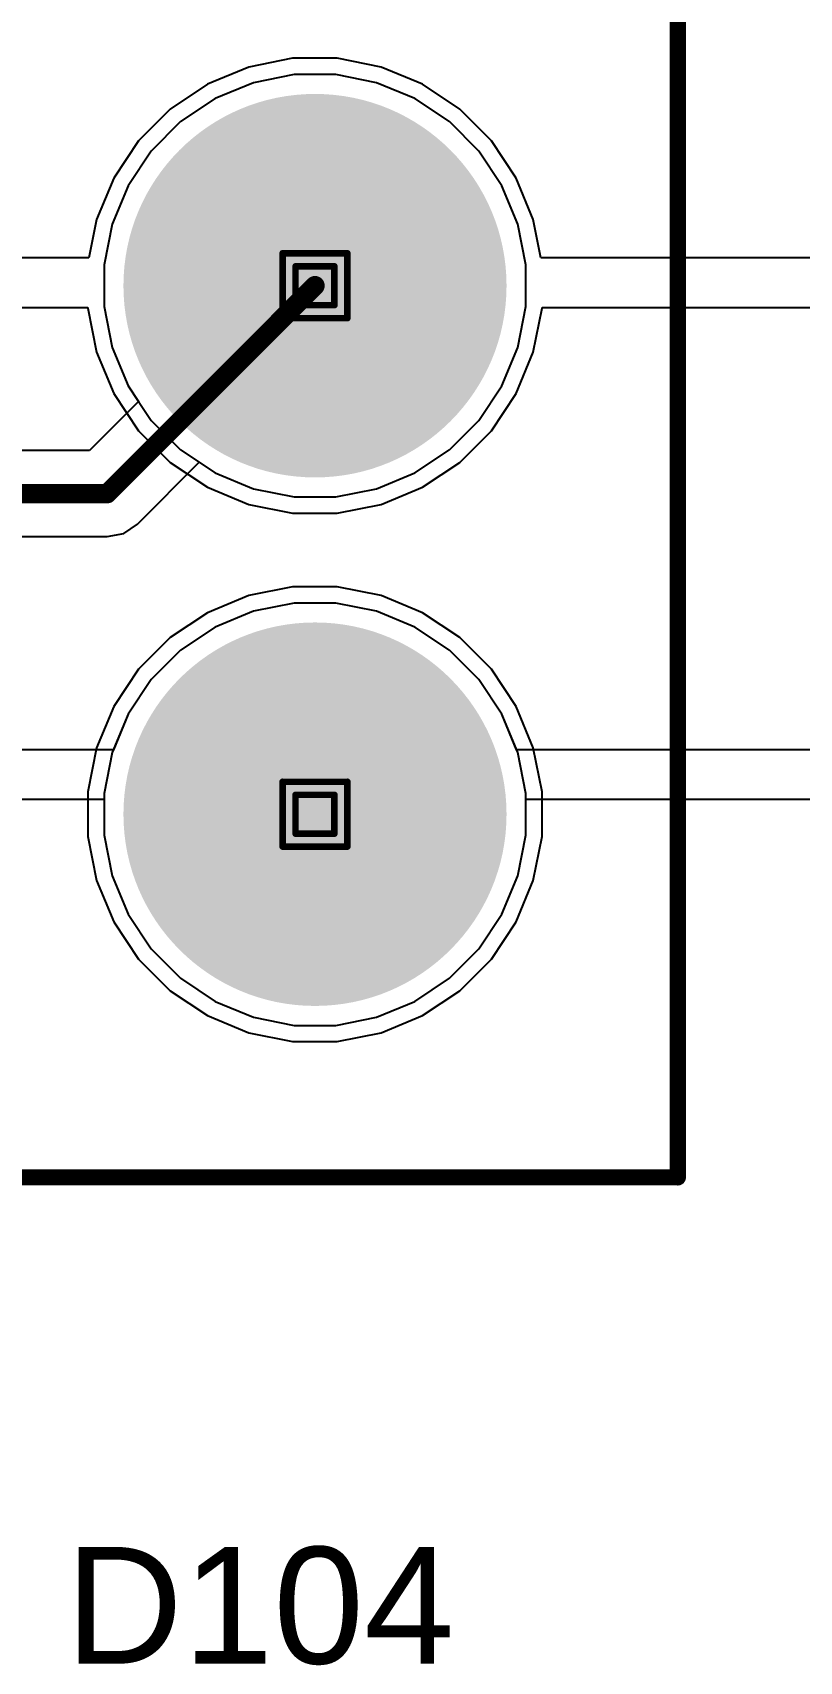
# Model space of a CAD drawing. Header units: inches. Extents: x 0 to 5379, y 0 to 5429.
# Drawn here: x 105.82 to 111.83, y 200 to 212.76 of the extents above; entities that cross this region are included whole.
import ezdxf

# ---------------------------------------------------------------- set-up
doc = ezdxf.new("R2010")
doc.units = ezdxf.units.IN
for name, color, linetype in [('Bottom Layer', 5, 'Continuous'), ('Bottom Solder', 6, 'Continuous'), ('Drill Drawing', 1, 'Continuous'), ('GND01', 16, 'Continuous'), ('GND02', 76, 'Continuous'), ('Multi-Layer', 9, 'Continuous'), ('Pad Holes', 156, 'Continuous'), ('PWR', 156, 'Continuous'), ('SIG 01', 90, 'Continuous'), ('Top Layer', 1, 'Continuous'), ('Top Overlay', 2, 'Continuous'), ('Top Solder', 216, 'Continuous')]:
    doc.layers.add(name, color=color, linetype=linetype)
doc.styles.add('Arial', font='', dxfattribs={"height": 0.2})
doc.styles.get('Arial').set_extended_font_data('Arial')

# ---------------------------------------------------------------- blocks, each defined once
blk = doc.blocks.new('1_770182_0_795')
at = {"layer": 'Bottom Layer'}
h = blk.add_hatch(color=5, dxfattribs=at)
edge = h.paths.add_edge_path()
edge.add_arc((-6.365, 4.14), 1.4, 0, 360)
h = blk.add_hatch(color=5, dxfattribs=at)
edge = h.paths.add_edge_path()
edge.add_arc((-6.365, 0), 1.4, 0, 360)
at = {"layer": 'Bottom Solder'}
h = blk.add_hatch(color=6, dxfattribs=at)
edge = h.paths.add_edge_path()
edge.add_arc((-6.365, 4.14), 1.502, 0, 360)
h = blk.add_hatch(color=6, dxfattribs=at)
edge = h.paths.add_edge_path()
edge.add_arc((-6.365, 0), 1.502, 0, 360)
at = {"layer": 'GND01'}
h = blk.add_hatch(color=16, dxfattribs=at)
edge = h.paths.add_edge_path()
edge.add_arc((-6.365, 4.14), 1.4, 0, 360)
h = blk.add_hatch(color=16, dxfattribs=at)
edge = h.paths.add_edge_path()
edge.add_arc((-6.365, 0), 1.4, 0, 360)
at = {"layer": 'GND02'}
h = blk.add_hatch(color=76, dxfattribs=at)
edge = h.paths.add_edge_path()
edge.add_arc((-6.365, 4.14), 1.4, 0, 360)
h = blk.add_hatch(color=76, dxfattribs=at)
edge = h.paths.add_edge_path()
edge.add_arc((-6.365, 0), 1.4, 0, 360)
at = {"layer": 'Multi-Layer'}
h = blk.add_hatch(color=9, dxfattribs=at)
edge = h.paths.add_edge_path()
edge.add_arc((-6.365, 4.14), 1.4, 0, 360)
h = blk.add_hatch(color=9, dxfattribs=at)
edge = h.paths.add_edge_path()
edge.add_arc((-6.365, 0), 1.4, 0, 360)
at = {"layer": 'Pad Holes'}
h = blk.add_hatch(color=7, dxfattribs=at)
edge = h.paths.add_edge_path()
edge.add_arc((-6.365, 4.14), 0.7, 0, 360)
h = blk.add_hatch(color=7, dxfattribs=at)
edge = h.paths.add_edge_path()
edge.add_arc((-6.365, 0), 0.7, 0, 360)
at = {"layer": 'PWR'}
h = blk.add_hatch(color=156, dxfattribs=at)
edge = h.paths.add_edge_path()
edge.add_arc((-6.365, 4.14), 1.4, 0, 360)
h = blk.add_hatch(color=156, dxfattribs=at)
edge = h.paths.add_edge_path()
edge.add_arc((-6.365, 0), 1.4, 0, 360)
at = {"layer": 'SIG 01'}
h = blk.add_hatch(color=90, dxfattribs=at)
edge = h.paths.add_edge_path()
edge.add_arc((-6.365, 4.14), 1.4, 0, 360)
h = blk.add_hatch(color=90, dxfattribs=at)
edge = h.paths.add_edge_path()
edge.add_arc((-6.365, 0), 1.4, 0, 360)
at = {"layer": 'Top Layer'}
h = blk.add_hatch(color=1, dxfattribs=at)
edge = h.paths.add_edge_path()
edge.add_arc((-6.365, 4.14), 1.4, 0, 360)
h = blk.add_hatch(color=1, dxfattribs=at)
edge = h.paths.add_edge_path()
edge.add_arc((-6.365, 0), 1.4, 0, 360)
at = {"layer": 'Top Solder'}
h = blk.add_hatch(color=216, dxfattribs=at)
edge = h.paths.add_edge_path()
edge.add_arc((-6.365, 4.14), 1.502, 0, 360)
h = blk.add_hatch(color=216, dxfattribs=at)
edge = h.paths.add_edge_path()
edge.add_arc((-6.365, 0), 1.502, 0, 360)
at = {"layer": 'Top Overlay'}
for points in [[(-3.697, 6.985, 0.127, 0.127, 0), (-9.21, 6.985, 0.127, 0.127, 0)], [(-9.21, 6.985, 0.127, 0.127, 0), (-9.21, -2.82, 0.127, 0.127, 0)]]:
    blk.add_lwpolyline(points, format="xyseb", dxfattribs=at)
blk.add_lwpolyline([(-9.242, 6.985, 0.0635, 0.0635, 1), (-9.178, 6.985, 0.0635, 0.0635, 1)], format="xyseb", close=True, dxfattribs=at)
blk.add_lwpolyline([(-9.242, 6.985, 0.0635, 0.0635, 1), (-9.178, 6.985, 0.0635, 0.0635, 1)], format="xyseb", close=True, dxfattribs=at)

msp = doc.modelspace()

# ---------------------------------------------------------------- linework, layer by layer
at = {"layer": 'Bottom Layer'}
for p, q in [((107.547, 212.369), (107.246, 212.245)), ((107.867, 212.433), (107.547, 212.369)), ((108.193, 212.433), (107.867, 212.433)), ((108.512, 212.369), (108.193, 212.433)), ((108.813, 212.245), (108.512, 212.369)), ((107.246, 212.245), (106.975, 212.064)), ((109.084, 212.064), (108.813, 212.245)), ((106.975, 212.064), (106.745, 211.833)), ((109.315, 211.833), (109.084, 212.064)), ((106.745, 211.833), (106.564, 211.562)), ((109.496, 211.562), (109.315, 211.833)), ((106.564, 211.562), (106.439, 211.261)), ((109.62, 211.261), (109.496, 211.562)), ((106.439, 211.261), (106.376, 210.942)), ((109.684, 210.942), (109.62, 211.261)), ((106.376, 210.942), (106.376, 210.616)), ((109.684, 210.616), (109.684, 210.942)), ((106.376, 210.616), (106.439, 210.296)), ((109.62, 210.296), (109.684, 210.616)), ((106.439, 210.296), (106.564, 209.995)), ((109.496, 209.995), (109.62, 210.296)), ((106.564, 209.995), (106.745, 209.724)), ((109.315, 209.724), (109.496, 209.995)), ((106.745, 209.724), (106.975, 209.494)), ((109.084, 209.494), (109.315, 209.724)), ((106.975, 209.494), (107.246, 209.313)), ((108.813, 209.313), (109.084, 209.494)), ((107.246, 209.313), (107.547, 209.188)), ((108.512, 209.188), (108.813, 209.313)), ((107.547, 209.188), (107.867, 209.125)), ((108.193, 209.125), (108.512, 209.188)), ((107.867, 209.125), (108.193, 209.125)), ((107.867, 208.293), (107.547, 208.229)), ((108.193, 208.293), (107.867, 208.293)), ((108.512, 208.229), (108.193, 208.293)), ((107.547, 208.229), (107.246, 208.105)), ((108.813, 208.105), (108.512, 208.229)), ((107.246, 208.105), (106.975, 207.924)), ((109.084, 207.924), (108.813, 208.105)), ((106.975, 207.924), (106.745, 207.693)), ((109.315, 207.693), (109.084, 207.924)), ((106.745, 207.693), (106.564, 207.422)), ((109.496, 207.422), (109.315, 207.693)), ((106.564, 207.422), (106.439, 207.121)), ((109.62, 207.121), (109.496, 207.422)), ((106.439, 207.121), (106.376, 206.802)), ((109.684, 206.802), (109.62, 207.121)), ((106.376, 206.802), (106.376, 206.476)), ((109.684, 206.476), (109.684, 206.802)), ((106.376, 206.476), (106.439, 206.156)), ((109.62, 206.156), (109.684, 206.476)), ((106.439, 206.156), (106.564, 205.855)), ((109.496, 205.855), (109.62, 206.156)), ((106.564, 205.855), (106.745, 205.584)), ((109.315, 205.584), (109.496, 205.855)), ((106.745, 205.584), (106.975, 205.354)), ((109.084, 205.354), (109.315, 205.584)), ((106.975, 205.354), (107.246, 205.173)), ((108.813, 205.173), (109.084, 205.354)), ((107.246, 205.173), (107.547, 205.048)), ((108.512, 205.048), (108.813, 205.173)), ((107.547, 205.048), (107.867, 204.985)), ((108.193, 204.985), (108.512, 205.048)), ((107.867, 204.985), (108.193, 204.985))]:
    msp.add_line(p, q, dxfattribs=at)
at = {"layer": 'Drill Drawing'}
for points in [[(107.776, 211.033, 0.0508, 0.0508, 0), (108.284, 211.033, 0.0508, 0.0508, 0)], [(107.776, 210.525, 0.0508, 0.0508, 0), (107.776, 211.033, 0.0508, 0.0508, 0)], [(108.284, 210.525, 0.0508, 0.0508, 0), (108.284, 211.033, 0.0508, 0.0508, 0)], [(107.877, 210.931, 0.0508, 0.0508, 0), (108.182, 210.931, 0.0508, 0.0508, 0)], [(107.877, 210.626, 0.0508, 0.0508, 0), (107.877, 210.931, 0.0508, 0.0508, 0)], [(108.182, 210.626, 0.0508, 0.0508, 0), (108.182, 210.931, 0.0508, 0.0508, 0)], [(107.776, 210.525, 0.0508, 0.0508, 0), (108.284, 210.525, 0.0508, 0.0508, 0)], [(107.877, 210.626, 0.0508, 0.0508, 0), (108.182, 210.626, 0.0508, 0.0508, 0)], [(107.776, 206.893, 0.0508, 0.0508, 0), (108.284, 206.893, 0.0508, 0.0508, 0)], [(107.776, 206.385, 0.0508, 0.0508, 0), (107.776, 206.893, 0.0508, 0.0508, 0)], [(108.284, 206.385, 0.0508, 0.0508, 0), (108.284, 206.893, 0.0508, 0.0508, 0)], [(107.877, 206.791, 0.0508, 0.0508, 0), (108.182, 206.791, 0.0508, 0.0508, 0)], [(107.877, 206.486, 0.0508, 0.0508, 0), (107.877, 206.791, 0.0508, 0.0508, 0)], [(108.182, 206.486, 0.0508, 0.0508, 0), (108.182, 206.791, 0.0508, 0.0508, 0)], [(107.877, 206.486, 0.0508, 0.0508, 0), (108.182, 206.486, 0.0508, 0.0508, 0)], [(107.776, 206.385, 0.0508, 0.0508, 0), (108.284, 206.385, 0.0508, 0.0508, 0)]]:
    msp.add_lwpolyline(points, format="xyseb", dxfattribs=at)
for points in [[(107.763, 211.033, 0.0254, 0.0254, 1), (107.789, 211.033, 0.0254, 0.0254, 1)], [(107.763, 211.033, 0.0254, 0.0254, 1), (107.789, 211.033, 0.0254, 0.0254, 1)], [(108.271, 211.033, 0.0254, 0.0254, 1), (108.297, 211.033, 0.0254, 0.0254, 1)], [(108.271, 211.033, 0.0254, 0.0254, 1), (108.297, 211.033, 0.0254, 0.0254, 1)], [(107.865, 210.931, 0.0254, 0.0254, 1), (107.89, 210.931, 0.0254, 0.0254, 1)], [(107.865, 210.931, 0.0254, 0.0254, 1), (107.89, 210.931, 0.0254, 0.0254, 1)], [(108.17, 210.931, 0.0254, 0.0254, 1), (108.195, 210.931, 0.0254, 0.0254, 1)], [(108.17, 210.931, 0.0254, 0.0254, 1), (108.195, 210.931, 0.0254, 0.0254, 1)], [(107.763, 210.525, 0.0254, 0.0254, 1), (107.789, 210.525, 0.0254, 0.0254, 1)], [(107.763, 210.525, 0.0254, 0.0254, 1), (107.789, 210.525, 0.0254, 0.0254, 1)], [(107.865, 210.626, 0.0254, 0.0254, 1), (107.89, 210.626, 0.0254, 0.0254, 1)], [(107.865, 210.626, 0.0254, 0.0254, 1), (107.89, 210.626, 0.0254, 0.0254, 1)], [(108.17, 210.626, 0.0254, 0.0254, 1), (108.195, 210.626, 0.0254, 0.0254, 1)], [(108.17, 210.626, 0.0254, 0.0254, 1), (108.195, 210.626, 0.0254, 0.0254, 1)], [(108.271, 210.525, 0.0254, 0.0254, 1), (108.297, 210.525, 0.0254, 0.0254, 1)], [(108.271, 210.525, 0.0254, 0.0254, 1), (108.297, 210.525, 0.0254, 0.0254, 1)], [(107.763, 206.893, 0.0254, 0.0254, 1), (107.789, 206.893, 0.0254, 0.0254, 1)], [(107.763, 206.893, 0.0254, 0.0254, 1), (107.789, 206.893, 0.0254, 0.0254, 1)], [(108.271, 206.893, 0.0254, 0.0254, 1), (108.297, 206.893, 0.0254, 0.0254, 1)], [(108.271, 206.893, 0.0254, 0.0254, 1), (108.297, 206.893, 0.0254, 0.0254, 1)], [(107.865, 206.791, 0.0254, 0.0254, 1), (107.89, 206.791, 0.0254, 0.0254, 1)], [(107.865, 206.791, 0.0254, 0.0254, 1), (107.89, 206.791, 0.0254, 0.0254, 1)], [(108.17, 206.791, 0.0254, 0.0254, 1), (108.195, 206.791, 0.0254, 0.0254, 1)], [(108.17, 206.791, 0.0254, 0.0254, 1), (108.195, 206.791, 0.0254, 0.0254, 1)], [(107.865, 206.486, 0.0254, 0.0254, 1), (107.89, 206.486, 0.0254, 0.0254, 1)], [(107.865, 206.486, 0.0254, 0.0254, 1), (107.89, 206.486, 0.0254, 0.0254, 1)], [(108.17, 206.486, 0.0254, 0.0254, 1), (108.195, 206.486, 0.0254, 0.0254, 1)], [(108.17, 206.486, 0.0254, 0.0254, 1), (108.195, 206.486, 0.0254, 0.0254, 1)], [(107.763, 206.385, 0.0254, 0.0254, 1), (107.789, 206.385, 0.0254, 0.0254, 1)], [(107.763, 206.385, 0.0254, 0.0254, 1), (107.789, 206.385, 0.0254, 0.0254, 1)], [(108.271, 206.385, 0.0254, 0.0254, 1), (108.297, 206.385, 0.0254, 0.0254, 1)], [(108.271, 206.385, 0.0254, 0.0254, 1), (108.297, 206.385, 0.0254, 0.0254, 1)]]:
    msp.add_lwpolyline(points, format="xyseb", close=True, dxfattribs=at)
at = {"layer": 'GND01'}
for p, q in [((107.547, 212.369), (107.246, 212.245)), ((107.867, 212.433), (107.547, 212.369)), ((108.193, 212.433), (107.867, 212.433)), ((108.512, 212.369), (108.193, 212.433)), ((108.813, 212.245), (108.512, 212.369)), ((107.246, 212.245), (106.975, 212.064)), ((109.084, 212.064), (108.813, 212.245)), ((106.975, 212.064), (106.745, 211.833)), ((109.315, 211.833), (109.084, 212.064)), ((106.745, 211.833), (106.564, 211.562)), ((109.496, 211.562), (109.315, 211.833)), ((106.564, 211.562), (106.439, 211.261)), ((109.62, 211.261), (109.496, 211.562)), ((106.439, 211.261), (106.376, 210.942)), ((109.684, 210.942), (109.62, 211.261)), ((106.376, 210.942), (106.376, 210.616)), ((109.684, 210.616), (109.684, 210.942)), ((106.376, 210.616), (106.439, 210.296)), ((109.62, 210.296), (109.684, 210.616)), ((106.439, 210.296), (106.564, 209.995)), ((109.496, 209.995), (109.62, 210.296)), ((106.564, 209.995), (106.745, 209.724)), ((109.315, 209.724), (109.496, 209.995)), ((106.745, 209.724), (106.975, 209.494)), ((109.084, 209.494), (109.315, 209.724)), ((106.975, 209.494), (107.246, 209.313)), ((108.813, 209.313), (109.084, 209.494)), ((107.246, 209.313), (107.547, 209.188)), ((108.512, 209.188), (108.813, 209.313)), ((107.547, 209.188), (107.867, 209.125)), ((108.193, 209.125), (108.512, 209.188)), ((107.867, 209.125), (108.193, 209.125)), ((107.867, 208.293), (107.547, 208.229)), ((108.193, 208.293), (107.867, 208.293)), ((108.512, 208.229), (108.193, 208.293)), ((107.547, 208.229), (107.246, 208.105)), ((108.813, 208.105), (108.512, 208.229)), ((107.246, 208.105), (106.975, 207.924)), ((109.084, 207.924), (108.813, 208.105)), ((106.975, 207.924), (106.745, 207.693)), ((109.315, 207.693), (109.084, 207.924)), ((106.745, 207.693), (106.564, 207.422)), ((109.496, 207.422), (109.315, 207.693)), ((106.564, 207.422), (106.439, 207.121)), ((109.62, 207.121), (109.496, 207.422)), ((106.439, 207.121), (106.376, 206.802)), ((109.684, 206.802), (109.62, 207.121)), ((106.376, 206.802), (106.376, 206.476)), ((109.684, 206.476), (109.684, 206.802)), ((106.376, 206.476), (106.439, 206.156)), ((109.62, 206.156), (109.684, 206.476)), ((106.439, 206.156), (106.564, 205.855)), ((109.496, 205.855), (109.62, 206.156)), ((106.564, 205.855), (106.745, 205.584)), ((109.315, 205.584), (109.496, 205.855)), ((106.745, 205.584), (106.975, 205.354)), ((109.084, 205.354), (109.315, 205.584)), ((106.975, 205.354), (107.246, 205.173)), ((108.813, 205.173), (109.084, 205.354)), ((107.246, 205.173), (107.547, 205.048)), ((108.512, 205.048), (108.813, 205.173)), ((107.547, 205.048), (107.867, 204.985)), ((108.193, 204.985), (108.512, 205.048)), ((107.867, 204.985), (108.193, 204.985))]:
    msp.add_line(p, q, dxfattribs=at)
at = {"layer": 'GND02'}
for p, q in [((107.547, 212.369), (107.246, 212.245)), ((107.867, 212.433), (107.547, 212.369)), ((108.193, 212.433), (107.867, 212.433)), ((108.512, 212.369), (108.193, 212.433)), ((108.813, 212.245), (108.512, 212.369)), ((107.246, 212.245), (106.975, 212.064)), ((109.084, 212.064), (108.813, 212.245)), ((106.975, 212.064), (106.745, 211.833)), ((109.315, 211.833), (109.084, 212.064)), ((106.745, 211.833), (106.564, 211.562)), ((109.496, 211.562), (109.315, 211.833)), ((106.564, 211.562), (106.439, 211.261)), ((109.62, 211.261), (109.496, 211.562)), ((106.439, 211.261), (106.376, 210.942)), ((109.684, 210.942), (109.62, 211.261)), ((106.376, 210.942), (106.376, 210.616)), ((109.684, 210.616), (109.684, 210.942)), ((106.376, 210.616), (106.439, 210.296)), ((109.62, 210.296), (109.684, 210.616)), ((106.439, 210.296), (106.564, 209.995)), ((109.496, 209.995), (109.62, 210.296)), ((106.564, 209.995), (106.745, 209.724)), ((109.315, 209.724), (109.496, 209.995)), ((106.745, 209.724), (106.975, 209.494)), ((109.084, 209.494), (109.315, 209.724)), ((106.975, 209.494), (107.246, 209.313)), ((108.813, 209.313), (109.084, 209.494)), ((107.246, 209.313), (107.547, 209.188)), ((108.512, 209.188), (108.813, 209.313)), ((107.547, 209.188), (107.867, 209.125)), ((108.193, 209.125), (108.512, 209.188)), ((107.867, 209.125), (108.193, 209.125)), ((107.867, 208.293), (107.547, 208.229)), ((108.193, 208.293), (107.867, 208.293)), ((108.512, 208.229), (108.193, 208.293)), ((107.547, 208.229), (107.246, 208.105)), ((108.813, 208.105), (108.512, 208.229)), ((107.246, 208.105), (106.975, 207.924)), ((109.084, 207.924), (108.813, 208.105)), ((106.975, 207.924), (106.745, 207.693)), ((109.315, 207.693), (109.084, 207.924)), ((106.745, 207.693), (106.564, 207.422)), ((109.496, 207.422), (109.315, 207.693)), ((106.564, 207.422), (106.439, 207.121)), ((109.62, 207.121), (109.496, 207.422)), ((106.439, 207.121), (106.376, 206.802)), ((109.684, 206.802), (109.62, 207.121)), ((106.376, 206.802), (106.376, 206.476)), ((109.684, 206.476), (109.684, 206.802)), ((106.376, 206.476), (106.439, 206.156)), ((109.62, 206.156), (109.684, 206.476)), ((106.439, 206.156), (106.564, 205.855)), ((109.496, 205.855), (109.62, 206.156)), ((106.564, 205.855), (106.745, 205.584)), ((109.315, 205.584), (109.496, 205.855)), ((106.745, 205.584), (106.975, 205.354)), ((109.084, 205.354), (109.315, 205.584)), ((106.975, 205.354), (107.246, 205.173)), ((108.813, 205.173), (109.084, 205.354)), ((107.246, 205.173), (107.547, 205.048)), ((108.512, 205.048), (108.813, 205.173)), ((107.547, 205.048), (107.867, 204.985)), ((108.193, 204.985), (108.512, 205.048)), ((107.867, 204.985), (108.193, 204.985))]:
    msp.add_line(p, q, dxfattribs=at)
at = {"layer": 'PWR'}
for p, q in [((107.547, 212.369), (107.246, 212.245)), ((107.867, 212.433), (107.547, 212.369)), ((108.193, 212.433), (107.867, 212.433)), ((108.512, 212.369), (108.193, 212.433)), ((108.813, 212.245), (108.512, 212.369)), ((107.246, 212.245), (106.975, 212.064)), ((109.084, 212.064), (108.813, 212.245)), ((106.975, 212.064), (106.745, 211.833)), ((109.315, 211.833), (109.084, 212.064)), ((106.745, 211.833), (106.564, 211.562)), ((109.496, 211.562), (109.315, 211.833)), ((106.564, 211.562), (106.439, 211.261)), ((109.62, 211.261), (109.496, 211.562)), ((106.439, 211.261), (106.376, 210.942)), ((109.684, 210.942), (109.62, 211.261)), ((106.376, 210.942), (106.376, 210.616)), ((109.684, 210.616), (109.684, 210.942)), ((106.376, 210.616), (106.439, 210.296)), ((109.62, 210.296), (109.684, 210.616)), ((106.439, 210.296), (106.564, 209.995)), ((109.496, 209.995), (109.62, 210.296)), ((106.564, 209.995), (106.745, 209.724)), ((109.315, 209.724), (109.496, 209.995)), ((106.745, 209.724), (106.975, 209.494)), ((109.084, 209.494), (109.315, 209.724)), ((106.975, 209.494), (107.246, 209.313)), ((108.813, 209.313), (109.084, 209.494)), ((107.246, 209.313), (107.547, 209.188)), ((108.512, 209.188), (108.813, 209.313)), ((107.547, 209.188), (107.867, 209.125)), ((108.193, 209.125), (108.512, 209.188)), ((107.867, 209.125), (108.193, 209.125)), ((107.867, 208.293), (107.547, 208.229)), ((108.193, 208.293), (107.867, 208.293)), ((108.512, 208.229), (108.193, 208.293)), ((107.547, 208.229), (107.246, 208.105)), ((108.813, 208.105), (108.512, 208.229)), ((107.246, 208.105), (106.975, 207.924)), ((109.084, 207.924), (108.813, 208.105)), ((106.975, 207.924), (106.745, 207.693)), ((109.315, 207.693), (109.084, 207.924)), ((106.745, 207.693), (106.564, 207.422)), ((109.496, 207.422), (109.315, 207.693)), ((106.564, 207.422), (106.449, 207.144)), ((109.611, 207.144), (109.496, 207.422)), ((106.449, 207.144), (105.471, 207.144)), ((172.552, 207.144), (109.611, 207.144)), ((105.544, 206.756), (106.376, 206.756)), ((106.376, 206.756), (106.376, 206.476)), ((109.684, 206.476), (109.684, 206.756)), ((109.684, 206.756), (172.552, 206.756)), ((106.376, 206.476), (106.439, 206.156)), ((109.62, 206.156), (109.684, 206.476)), ((106.439, 206.156), (106.564, 205.855)), ((109.496, 205.855), (109.62, 206.156)), ((106.564, 205.855), (106.745, 205.584)), ((109.315, 205.584), (109.496, 205.855)), ((106.745, 205.584), (106.975, 205.354)), ((109.084, 205.354), (109.315, 205.584)), ((106.975, 205.354), (107.246, 205.173)), ((108.813, 205.173), (109.084, 205.354)), ((107.246, 205.173), (107.547, 205.048)), ((108.512, 205.048), (108.813, 205.173)), ((107.547, 205.048), (107.867, 204.985)), ((108.193, 204.985), (108.512, 205.048)), ((107.867, 204.985), (108.193, 204.985))]:
    msp.add_line(p, q, dxfattribs=at)
at = {"layer": 'SIG 01'}
for p, q in [((107.51, 212.491), (107.186, 212.357)), ((107.854, 212.56), (107.51, 212.491)), ((108.205, 212.56), (107.854, 212.56)), ((108.549, 212.491), (108.205, 212.56)), ((108.873, 212.357), (108.549, 212.491)), ((107.186, 212.357), (106.894, 212.162)), ((109.165, 212.162), (108.873, 212.357)), ((106.894, 212.162), (106.646, 211.914)), ((109.413, 211.914), (109.165, 212.162)), ((106.646, 211.914), (106.452, 211.622)), ((109.608, 211.622), (109.413, 211.914)), ((106.452, 211.622), (106.317, 211.298)), ((109.742, 211.298), (109.608, 211.622)), ((106.317, 211.298), (106.257, 210.998)), ((109.802, 210.998), (109.742, 211.298)), ((106.257, 210.998), (105.662, 210.998)), ((113.501, 210.998), (109.802, 210.998)), ((105.662, 210.609), (106.249, 210.609)), ((106.249, 210.609), (106.249, 210.603)), ((106.249, 210.603), (106.317, 210.259)), ((109.742, 210.259), (109.811, 210.603)), ((109.811, 210.603), (109.811, 210.609)), ((109.811, 210.609), (113.488, 210.609)), ((106.317, 210.259), (106.452, 209.935)), ((109.608, 209.935), (109.742, 210.259)), ((106.452, 209.935), (106.646, 209.643)), ((109.413, 209.643), (109.608, 209.935)), ((106.646, 209.643), (106.894, 209.395)), ((109.165, 209.395), (109.413, 209.643)), ((106.894, 209.395), (107.186, 209.201)), ((108.873, 209.201), (109.165, 209.395)), ((107.186, 209.201), (107.51, 209.066)), ((108.549, 209.066), (108.873, 209.201)), ((107.51, 209.066), (107.854, 208.998)), ((108.205, 208.998), (108.549, 209.066)), ((107.854, 208.998), (108.205, 208.998)), ((107.854, 208.42), (107.51, 208.351)), ((108.205, 208.42), (107.854, 208.42)), ((108.549, 208.351), (108.205, 208.42)), ((107.51, 208.351), (107.186, 208.217)), ((108.873, 208.217), (108.549, 208.351)), ((107.186, 208.217), (106.894, 208.022)), ((109.165, 208.022), (108.873, 208.217)), ((106.894, 208.022), (106.646, 207.774)), ((109.413, 207.774), (109.165, 208.022)), ((106.646, 207.774), (106.452, 207.482)), ((109.608, 207.482), (109.413, 207.774)), ((106.452, 207.482), (106.317, 207.158)), ((109.742, 207.158), (109.608, 207.482)), ((106.317, 207.158), (106.249, 206.814)), ((109.811, 206.814), (109.742, 207.158)), ((106.249, 206.814), (106.249, 206.463)), ((109.811, 206.463), (109.811, 206.814)), ((106.249, 206.463), (106.317, 206.119)), ((109.742, 206.119), (109.811, 206.463)), ((106.317, 206.119), (106.452, 205.795)), ((109.608, 205.795), (109.742, 206.119)), ((106.452, 205.795), (106.646, 205.503)), ((109.413, 205.503), (109.608, 205.795)), ((106.646, 205.503), (106.894, 205.255)), ((109.165, 205.255), (109.413, 205.503)), ((106.894, 205.255), (107.186, 205.061)), ((108.873, 205.061), (109.165, 205.255)), ((107.186, 205.061), (107.51, 204.926)), ((108.549, 204.926), (108.873, 205.061)), ((107.51, 204.926), (107.854, 204.858)), ((108.205, 204.858), (108.549, 204.926)), ((107.854, 204.858), (108.205, 204.858))]:
    msp.add_line(p, q, dxfattribs=at)
at = {"layer": 'Top Layer'}
for p, q in [((107.547, 212.369), (107.246, 212.245)), ((107.867, 212.433), (107.547, 212.369)), ((108.193, 212.433), (107.867, 212.433)), ((108.512, 212.369), (108.193, 212.433)), ((108.813, 212.245), (108.512, 212.369)), ((107.246, 212.245), (106.975, 212.064)), ((109.084, 212.064), (108.813, 212.245)), ((106.975, 212.064), (106.745, 211.833)), ((109.315, 211.833), (109.084, 212.064)), ((106.745, 211.833), (106.564, 211.562)), ((109.496, 211.562), (109.315, 211.833)), ((106.564, 211.562), (106.439, 211.261)), ((109.62, 211.261), (109.496, 211.562)), ((106.439, 211.261), (106.376, 210.942)), ((109.684, 210.942), (109.62, 211.261)), ((106.376, 210.942), (106.376, 210.616)), ((109.684, 210.616), (109.684, 210.942)), ((106.376, 210.616), (106.439, 210.296)), ((109.62, 210.296), (109.684, 210.616)), ((106.439, 210.296), (106.564, 209.995)), ((109.496, 209.995), (109.62, 210.296)), ((106.564, 209.995), (106.647, 209.872)), ((109.315, 209.724), (109.496, 209.995)), ((106.647, 209.872), (106.262, 209.487)), ((109.084, 209.494), (109.315, 209.724)), ((106.262, 209.487), (103.943, 209.487)), ((106.639, 208.912), (107.123, 209.396)), ((107.123, 209.396), (107.246, 209.313)), ((108.813, 209.313), (109.084, 209.494)), ((107.246, 209.313), (107.547, 209.188)), ((108.512, 209.188), (108.813, 209.313)), ((107.547, 209.188), (107.867, 209.125)), ((108.193, 209.125), (108.512, 209.188)), ((107.867, 209.125), (108.193, 209.125)), ((106.53, 208.839), (106.639, 208.912)), ((104.083, 208.814), (106.401, 208.814)), ((106.401, 208.814), (106.53, 208.839)), ((107.867, 208.293), (107.547, 208.229)), ((108.193, 208.293), (107.867, 208.293)), ((108.512, 208.229), (108.193, 208.293)), ((107.547, 208.229), (107.246, 208.105)), ((108.813, 208.105), (108.512, 208.229)), ((107.246, 208.105), (106.975, 207.924)), ((109.084, 207.924), (108.813, 208.105)), ((106.975, 207.924), (106.745, 207.693)), ((109.315, 207.693), (109.084, 207.924)), ((106.745, 207.693), (106.564, 207.422)), ((109.496, 207.422), (109.315, 207.693)), ((106.564, 207.422), (106.439, 207.121)), ((109.62, 207.121), (109.496, 207.422)), ((106.439, 207.121), (106.376, 206.802)), ((109.684, 206.802), (109.62, 207.121)), ((106.376, 206.802), (106.376, 206.476)), ((109.684, 206.476), (109.684, 206.802)), ((106.376, 206.476), (106.439, 206.156)), ((109.62, 206.156), (109.684, 206.476)), ((106.439, 206.156), (106.564, 205.855)), ((109.496, 205.855), (109.62, 206.156)), ((106.564, 205.855), (106.745, 205.584)), ((109.315, 205.584), (109.496, 205.855)), ((106.745, 205.584), (106.975, 205.354)), ((109.084, 205.354), (109.315, 205.584)), ((106.975, 205.354), (107.246, 205.173)), ((108.813, 205.173), (109.084, 205.354)), ((107.246, 205.173), (107.547, 205.048)), ((108.512, 205.048), (108.813, 205.173)), ((107.547, 205.048), (107.867, 204.985)), ((108.193, 204.985), (108.512, 205.048)), ((107.867, 204.985), (108.193, 204.985))]:
    msp.add_line(p, q, dxfattribs=at)
for points in [[(106.401, 209.15, 0.152, 0.152, 0), (108.03, 210.779, 0.152, 0.152, 0)], [(103.943, 209.15, 0.152, 0.152, 0), (106.401, 209.15, 0.152, 0.152, 0)]]:
    msp.add_lwpolyline(points, format="xyseb", dxfattribs=at)
for points in [[(107.992, 210.779, 0.0762, 0.0762, 1), (108.068, 210.779, 0.0762, 0.0762, 1)], [(106.363, 209.15, 0.0762, 0.0762, 1), (106.439, 209.15, 0.0762, 0.0762, 1)], [(106.363, 209.15, 0.0762, 0.0762, 1), (106.439, 209.15, 0.0762, 0.0762, 1)]]:
    msp.add_lwpolyline(points, format="xyseb", close=True, dxfattribs=at)

# ---------------------------------------------------------------- block references
at = {"rotation": 180}
msp.add_blockref('1_770182_0_795', (101.665, 210.779), dxfattribs=at)

# ---------------------------------------------------------------- texts
at = {"layer": 'Top Overlay', "style": 'Arial'}
msp.add_text('D104', height=0.9144, dxfattribs=at).set_placement((106.071, 199.985))

doc.saveas('drawing.dxf')
